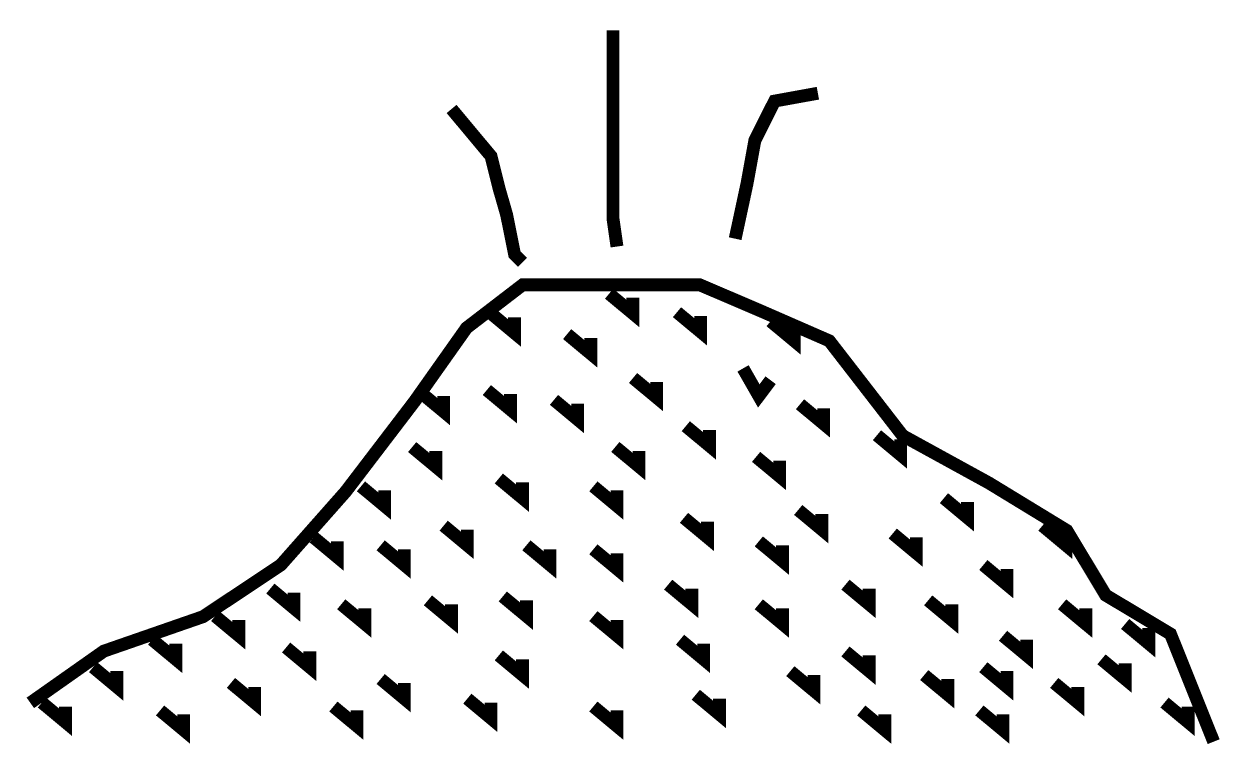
# Model space of a CAD drawing. Extents: x -0.1 to 9.2, y -0.16 to 5.47.
import ezdxf

# ---------------------------------------------------------------- set-up
doc = ezdxf.new("R2010")
doc.units = 0
doc.header["$MEASUREMENT"] = 0
doc.layers.get('0').update_dxf_attribs({"linetype": 'CONTINUOUS'})

msp = doc.modelspace()

# ---------------------------------------------------------------- linework, layer by layer
at = {"const_width": 0.1}
for points in [[(4.4813, 5.4235), (4.4813, 4.9648), (4.4813, 4.5672), (4.4813, 4.2002), (4.4813, 3.9555), (4.5119, 3.7414)], [(5.4306, 3.8026), (5.5225, 4.2308), (5.5837, 4.5672), (5.7368, 4.873), (6.0737, 4.9342)], [(3.2258, 4.8118), (3.532, 4.4449), (3.5932, 4.2002), (3.6545, 3.9861), (3.7157, 3.6803), (3.777, 3.6191)], [(-0.0488, 0.1915), (0.522, 0.5939), (1.2942, 0.8621), (1.8985, 1.2644), (2.4021, 1.8344), (2.9393, 2.5385), (3.3421, 3.1085), (3.7786, 3.4438), (4.5508, 3.4438), (5.1551, 3.4438), (5.6251, 3.2427), (6.1623, 3.008), (6.733, 2.2703), (7.4045, 1.9015), (8.0088, 1.5327), (8.311, 1.0297), (8.8146, 0.728), (9.1503, -0.1103)], [(4.4507, 3.3744), (4.6344, 3.2215), (4.6344, 3.3439)], [(3.532, 3.2215), (3.7157, 3.0686), (3.7157, 3.1909)], [(4.9784, 3.2308), (5.1621, 3.0779), (5.1621, 3.2002)], [(5.7062, 3.1604), (5.8899, 3.0074), (5.8899, 3.1298)], [(4.1244, 3.0603), (4.3082, 2.9074), (4.3082, 3.0297)], [(5.4918, 2.7934), (5.6143, 2.5793), (5.7062, 2.7016)], [(4.6368, 2.7192), (4.8205, 2.5663), (4.8205, 2.6886)], [(2.9808, 2.6099), (3.1645, 2.457), (3.1645, 2.5793)], [(3.5002, 2.6251), (3.684, 2.4722), (3.684, 2.5945)], [(4.022, 2.5487), (4.2057, 2.3958), (4.2057, 2.5181)], [(5.9348, 2.5146), (6.1186, 2.3617), (6.1186, 2.484)], [(5.0467, 2.3441), (5.2304, 2.1912), (5.2304, 2.3135)], [(4.499, 2.1828), (4.6827, 2.0299), (4.6827, 2.1522)], [(6.533, 2.2735), (6.7167, 2.1205), (6.7167, 2.2429)], [(2.9195, 2.1817), (3.1033, 2.0288), (3.1033, 2.1511)], [(5.5933, 2.1053), (5.777, 1.9524), (5.777, 2.0748)], [(3.5932, 1.937), (3.777, 1.7841), (3.777, 1.9065)], [(2.5214, 1.8759), (2.7052, 1.723), (2.7052, 1.8453)], [(4.3282, 1.8759), (4.5119, 1.723), (4.5119, 1.8453)], [(7.0536, 1.7841), (7.2373, 1.6312), (7.2373, 1.7535)], [(5.0325, 1.6312), (5.2162, 1.4783), (5.2162, 1.6006)], [(5.9206, 1.6924), (6.1043, 1.5395), (6.1043, 1.6618)], [(3.1645, 1.57), (3.3483, 1.4171), (3.3483, 1.5395)], [(7.8192, 1.57), (8.0029, 1.4171), (8.0029, 1.5395)], [(2.154, 1.4783), (2.3377, 1.3254), (2.3377, 1.4477)], [(5.6143, 1.4477), (5.7981, 1.2948), (5.7981, 1.4171)], [(6.6555, 1.5089), (6.8392, 1.356), (6.8392, 1.4783)], [(2.6746, 1.4171), (2.8583, 1.2642), (2.8583, 1.3865)], [(3.8076, 1.4171), (3.9913, 1.2642), (3.9913, 1.3865)], [(4.3282, 1.3865), (4.5119, 1.2336), (4.5119, 1.356)], [(7.3598, 1.2642), (7.5435, 1.1113), (7.5435, 1.2336)], [(1.8171, 1.0807), (2.0009, 0.9278), (2.0009, 1.0501)], [(4.91, 1.1113), (5.0937, 0.9584), (5.0937, 1.0807)], [(6.288, 1.1113), (6.4718, 0.9584), (6.4718, 1.0807)], [(3.042, 0.989), (3.2258, 0.836), (3.2258, 0.9584)], [(3.6239, 1.0195), (3.8076, 0.8666), (3.8076, 0.989)], [(6.9311, 0.989), (7.1148, 0.836), (7.1148, 0.9584)], [(2.3683, 0.9584), (2.5521, 0.8055), (2.5521, 0.9278)], [(5.6143, 0.9584), (5.7981, 0.8055), (5.7981, 0.9278)], [(7.9723, 0.9584), (8.156, 0.8055), (8.156, 0.9278)], [(1.3884, 0.8666), (1.5721, 0.7137), (1.5721, 0.836)], [(4.3282, 0.8666), (4.5119, 0.7137), (4.5119, 0.836)], [(8.4622, 0.8055), (8.646, 0.6526), (8.646, 0.7749)], [(7.5129, 0.7137), (7.6967, 0.5608), (7.6967, 0.6831)], [(0.8984, 0.6831), (1.0822, 0.5302), (1.0822, 0.6526)], [(1.9396, 0.622), (2.1233, 0.4691), (2.1233, 0.5914)], [(5.0019, 0.6831), (5.1856, 0.5302), (5.1856, 0.6526)], [(3.5932, 0.5608), (3.777, 0.4079), (3.777, 0.5302)], [(6.288, 0.5914), (6.4718, 0.4385), (6.4718, 0.5608)], [(8.2785, 0.5302), (8.4622, 0.3773), (8.4622, 0.4996)], [(0.4391, 0.4691), (0.6228, 0.3161), (0.6228, 0.4385)], [(5.8593, 0.4385), (6.043, 0.2856), (6.043, 0.4079)], [(7.3598, 0.4691), (7.5435, 0.3161), (7.5435, 0.4385)], [(1.5109, 0.3467), (1.6946, 0.1938), (1.6946, 0.3161)], [(2.6746, 0.3773), (2.8583, 0.2244), (2.8583, 0.3467)], [(6.9005, 0.4079), (7.0842, 0.255), (7.0842, 0.3773)], [(7.911, 0.3467), (8.0948, 0.1938), (8.0948, 0.3161)], [(5.1244, 0.255), (5.3081, 0.1021), (5.3081, 0.2244)], [(0.041, 0.1938), (0.2247, 0.0409), (0.2247, 0.1632)], [(2.3071, 0.1632), (2.4908, 0.0103), (2.4908, 0.1326)], [(3.3483, 0.2244), (3.532, 0.0715), (3.532, 0.1938)], [(4.3282, 0.1632), (4.5119, 0.0103), (4.5119, 0.1326)], [(8.7685, 0.1938), (8.9522, 0.0409), (8.9522, 0.1632)], [(0.9597, 0.1326), (1.1434, -0.0203), (1.1434, 0.1021)], [(6.4105, 0.1326), (6.5942, -0.0203), (6.5942, 0.1021)], [(7.3292, 0.1326), (7.5129, -0.0203), (7.5129, 0.1021)]]:
    msp.add_lwpolyline(points, dxfattribs=at)

doc.saveas('drawing.dxf')
